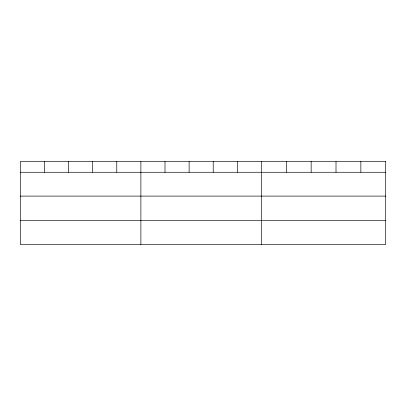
<?xml version="1.0" encoding="UTF-8"?>
<svg xmlns="http://www.w3.org/2000/svg" width="406" height="406" viewBox="0 0 406 406"><rect width="100%" height="100%" fill="white"/><g stroke="black" fill="none" stroke-linecap="round" stroke-linejoin="round"><path stroke-width="0.61" d="M20.3 172.266L385.7 172.266M20.3 196.103L385.7 196.103M20.3 220.666L385.7 220.666M360.853 161.492L360.853 172.266M336.006 161.492L336.006 172.266M311.158 161.492L311.158 172.266M286.311 161.492L286.311 172.266M261.464 161.492L261.464 244.508M237.348 161.492L237.348 172.266M213.231 161.492L213.231 172.266M189.115 161.492L189.115 172.266M164.998 161.492L164.998 172.266M140.882 161.492L140.882 244.508M116.766 161.492L116.766 172.266M92.649 161.492L92.649 172.266M68.533 161.492L68.533 172.266M44.416 161.492L44.416 172.266M385.7 161.492L20.3 161.492L20.3 244.508L385.7 244.508L385.7 161.492"/></g></svg>
